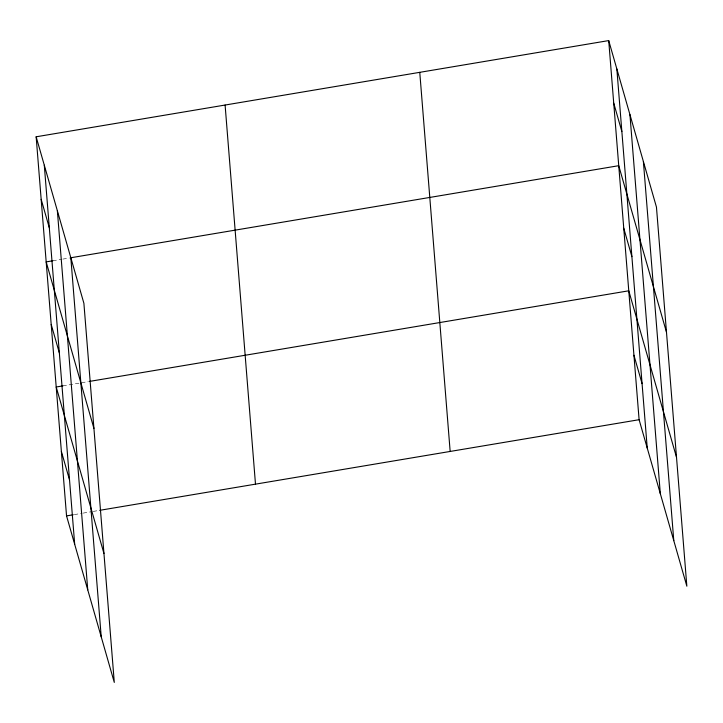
<?xml version="1.0" encoding="UTF-8"?>
<svg xmlns="http://www.w3.org/2000/svg" width="723" height="723" viewBox="0 0 723 723"><rect width="100%" height="100%" fill="white"/><g stroke="black" fill="none" stroke-linecap="round" stroke-linejoin="round"><path stroke-width="0.54" stroke-dasharray="3.62 2.71" d="M52.851 260.777L61.744 259.277M62.856 259.096L69.516 257.975M62.883 385.883L88.441 381.59M74.324 514.595L82.106 513.285M83.217 513.095L92.11 511.604M93.222 511.414L99.891 510.293"/><path stroke-width="1.08" d="M36.15 136.792L83.895 303.299L114.288 682.413L66.543 515.897L36.15 136.792L608.712 40.587L656.457 207.103L686.85 586.208L639.105 419.702L608.712 40.587M52.851 260.777L46.182 261.898L93.927 428.405M70.628 257.786L618.734 165.694L666.489 332.209M62.883 385.883L56.213 387.004L103.958 553.511M89.553 381.401L628.766 290.8L676.52 457.316M66.543 515.897L73.213 514.776M99.891 510.293L639.105 419.702M613.728 103.145L621.861 131.532M623.75 228.251L631.893 256.638M633.935 355.246L642.078 383.633M41.166 199.34L49.309 227.727M51.197 324.446L59.331 352.833M61.374 451.45L69.516 479.837M643.389 161.518L673.782 540.632M629.923 114.559L660.316 493.664M616.846 68.974L647.239 448.088M419.765 72.336L450.158 451.441M225.097 105.043L255.49 484.157M70.827 257.722L101.22 636.827M57.361 210.755L87.754 589.869M44.293 165.178L74.686 544.283"/></g></svg>
